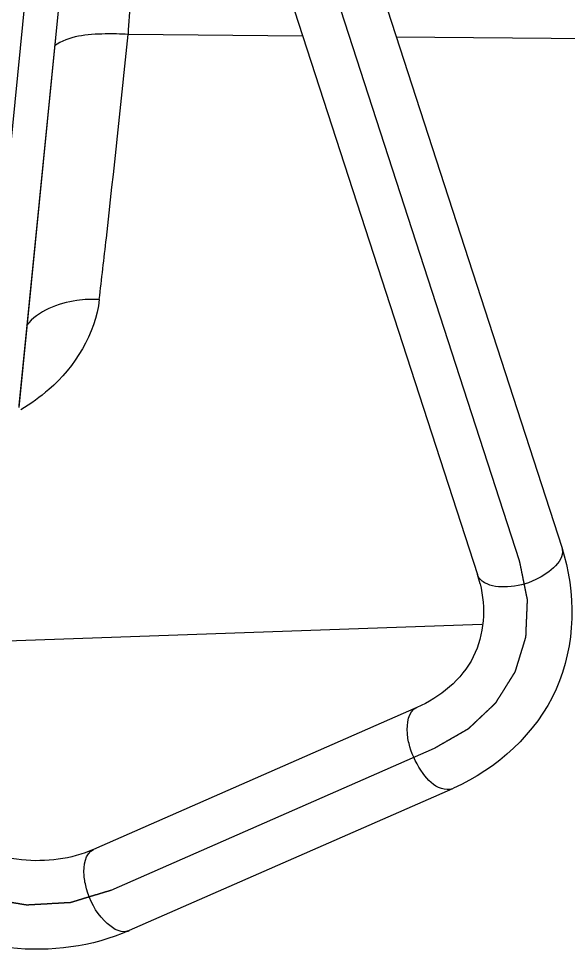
# Model space of a CAD drawing. Header units: millimetres. Extents: x 0 to 10500, y 0 to 7425.
# Drawn here: x 2989.9 to 3048.9, y 5590.2 to 5690.5 of the extents above; entities that cross this region are included whole.
import ezdxf

# ---------------------------------------------------------------- set-up
doc = ezdxf.new("R2010")
doc.units = ezdxf.units.MM
doc.header["$LTSCALE"] = 577.5
doc.linetypes.add('CENTER', pattern=[0.6, 0.375, -0.075, 0.075, -0.075])
doc.layers.get('0').update_dxf_attribs({"linetype": 'CONTINUOUS'})
doc.layers.add('DEFAULT_1', color=7, linetype='CENTER')

msp = doc.modelspace()

# ---------------------------------------------------------------- linework, layer by layer
at = {"color": 7, "linetype": 'Continuous'}
for p, q in [((2997.04, 5791.53), (3048.21, 5633.75)), ((2987.98, 5788.59), (3039.15, 5630.82)), ((3032.64, 5616.53), (2997.92, 5601.28)), ((3036.47, 5607.81), (3001.74, 5592.56))]:
    msp.add_line(p, q, dxfattribs=at)
at = {"color": 6, "linetype": 'Continuous'}
for p, q in [((2995.18, 5702.03), (2989.88, 5648.76)), ((2995.09, 5701.21), (2989.89, 5648.97)), ((2985.85, 5644.86), (2991.09, 5697.62)), ((3020.4, 5688.65), (3001.63, 5688.84)), ((3132.74, 5687.6), (3030.44, 5688.55)), ((2989.89, 5648.97), (2989.88, 5648.76)), ((2981.19, 5623.44), (3039.62, 5625.48))]:
    msp.add_line(p, q, dxfattribs=at)
at = {"color": 7, "linetype": 'Continuous'}
for centre, radius, start, end in [((3025.35, 5626.33), 14.52, 13.8976, 17.987), ((3026.42, 5630.71), 25.01, 293.7077, 293.9448), ((3001.23, 5593.72), 1.27, 284.085, 293.733)]:
    msp.add_arc(centre, radius, start, end, dxfattribs=at)
at = {"color": 6, "linetype": 'Continuous'}
for points, knots in [([(3002.35, 5697.85), (3002.28, 5697.39), (3001.95, 5694.39), (3001.77, 5691.38), (3001.63, 5688.84)], [0, 0, 0, 0, 0.154492, 1, 1, 1, 1]), ([(3001.63, 5688.84), (3000.8, 5688.89), (2998.16, 5688.92), (2995.23, 5688.69), (2993.72, 5687.6)], [0, 0, 0, 0, 0.307125, 1, 1, 1, 1]), ([(2998.54, 5660.36), (2998.8, 5662.56), (2999.88, 5672.04), (3000.88, 5681.54), (3001.63, 5688.84)], [0, 0, 0, 0, 0.231509, 1, 1, 1, 1]), ([(2998.54, 5660.36), (2997.74, 5660.4), (2994.95, 5660.28), (2991.95, 5659.16), (2990.72, 5657.57)], [0, 0, 0, 0, 0.286859, 1, 1, 1, 1])]:
    msp.add_open_spline(points, degree=3, knots=knots, dxfattribs=at)
for points in [[(2998.54, 5660.36), (2998.12, 5656.69), (2995.93, 5653.1), (2993.13, 5650.69)], [(2993.13, 5650.69), (2992.2, 5649.88), (2991.18, 5649.16), (2990.11, 5648.52)]]:
    msp.add_open_spline(points, degree=3, dxfattribs=at)
at = {"color": 7, "linetype": 'Continuous'}
for points, knots in [([(3048.21, 5633.75), (3049.78, 5628.91), (3049.67, 5617.53), (3041.24, 5609.93), (3036.57, 5607.85)], [0, 0, 0, 0, 0.499165, 1, 1, 1, 1]), ([(3048.21, 5633.75), (3048.67, 5632.34), (3045.69, 5630.06), (3042.68, 5629.37), (3040.63, 5629.52), (3039.91, 5629.94)], [0, 0, 0, 0, 0.441336, 0.751926, 1, 1, 1, 1]), ([(3039.44, 5629.82), (3040.07, 5627.27), (3039.74, 5621.34), (3035.13, 5617.62), (3032.64, 5616.53)], [0, 0, 0, 0, 0.491151, 1, 1, 1, 1]), ([(3001.74, 5592.56), (2997.8, 5590.83), (2988.54, 5589.61), (2975.48, 5594.68), (2965.47, 5604.86), (2962.02, 5613.92), (2961.37, 5618.54)], [0, 0, 0, 0, 0.236847, 0.485724, 0.743767, 1, 1, 1, 1]), ([(2997.92, 5601.28), (2995.53, 5600.23), (2989.73, 5599.53), (2978.47, 5603.69), (2972.42, 5612.17), (2971.1, 5618.23)], [0, 0, 0, 0, 0.221814, 0.471748, 1, 1, 1, 1]), ([(3031.9, 5612.31), (3031.77, 5612.78), (3031.46, 5614.14), (3031.74, 5616.13), (3032.64, 5616.53)], [0, 0, 0, 0, 0.330651, 1, 1, 1, 1]), ([(3036.47, 5607.81), (3036.11, 5607.65), (3034.74, 5607.79), (3033.06, 5609.56), (3032.2, 5611.29), (3031.9, 5612.31)], [0, 0, 0, 0, 0.170945, 0.5403, 1, 1, 1, 1]), ([(2997.18, 5597.06), (2997.04, 5597.53), (2996.73, 5598.89), (2997.01, 5600.88), (2997.92, 5601.28)], [0, 0, 0, 0, 0.330651, 1, 1, 1, 1]), ([(3001.54, 5592.49), (3000.68, 5592.27), (2998.47, 5593.84), (2997.54, 5595.79), (2997.18, 5597.06)], [0, 0, 0, 0, 0.403682, 1, 1, 1, 1])]:
    msp.add_open_spline(points, degree=3, knots=knots, dxfattribs=at)
msp.add_open_spline([(3039.91, 5629.94), (3039.57, 5630.14), (3039.27, 5630.45), (3039.15, 5630.82)], degree=3, dxfattribs=at)
at = {"layer": 'DEFAULT_1', "color": 2, "linetype": 'CENTER'}
for p, q in [((3043.68, 5632.28), (2992.51, 5790.06)), ((2999.83, 5596.92), (3034.56, 5612.17))]:
    msp.add_line(p, q, dxfattribs=at)
for points, knots in [([(3034.56, 5612.17), (3034.79, 5612.3), (3035.24, 5612.57), (3035.81, 5612.89), (3036.27, 5613.16), (3036.61, 5613.36), (3036.96, 5613.55), (3037.3, 5613.75), (3037.59, 5613.92), (3037.79, 5614.03), (3037.9, 5614.1), (3037.99, 5614.15), (3038.06, 5614.19), (3038.11, 5614.22), (3038.15, 5614.24), (3038.18, 5614.26), (3038.2, 5614.27), (3038.21, 5614.28), (3038.22, 5614.29), (3038.24, 5614.31), (3038.27, 5614.33), (3038.32, 5614.38), (3038.37, 5614.43), (3038.47, 5614.52), (3038.58, 5614.62), (3038.72, 5614.75), (3038.9, 5614.93), (3039.13, 5615.14), (3039.4, 5615.4), (3039.68, 5615.66), (3039.95, 5615.92), (3040.23, 5616.18), (3040.46, 5616.4), (3040.64, 5616.57), (3040.78, 5616.7), (3040.89, 5616.81), (3040.98, 5616.9), (3041.04, 5616.95), (3041.08, 5616.99), (3041.11, 5617.02), (3041.13, 5617.04), (3041.14, 5617.05), (3041.15, 5617.07), (3041.16, 5617.08), (3041.18, 5617.11), (3041.2, 5617.14), (3041.23, 5617.19), (3041.27, 5617.26), (3041.32, 5617.33), (3041.38, 5617.44), (3041.5, 5617.62), (3041.66, 5617.88), (3041.86, 5618.19), (3042.05, 5618.5), (3042.25, 5618.81), (3042.44, 5619.12), (3042.6, 5619.38), (3042.73, 5619.59), (3042.83, 5619.75), (3042.93, 5619.9), (3043.01, 5620.03), (3043.07, 5620.14), (3043.11, 5620.2), (3043.15, 5620.25), (3043.17, 5620.29), (3043.19, 5620.32), (3043.21, 5620.35), (3043.21, 5620.36), (3043.22, 5620.37), (3043.22, 5620.38), (3043.23, 5620.4), (3043.24, 5620.42), (3043.25, 5620.46), (3043.26, 5620.5), (3043.28, 5620.56), (3043.3, 5620.63), (3043.34, 5620.75), (3043.38, 5620.9), (3043.44, 5621.07), (3043.49, 5621.25), (3043.56, 5621.48), (3043.65, 5621.77), (3043.76, 5622.12), (3043.86, 5622.47), (3043.97, 5622.82), (3044.08, 5623.17), (3044.17, 5623.46), (3044.23, 5623.67), (3044.27, 5623.78), (3044.29, 5623.87), (3044.32, 5623.95), (3044.33, 5624), (3044.35, 5624.04), (3044.35, 5624.07), (3044.36, 5624.09), (3044.37, 5624.1), (3044.37, 5624.12), (3044.37, 5624.15), (3044.37, 5624.18), (3044.37, 5624.25), (3044.38, 5624.32), (3044.38, 5624.45), (3044.39, 5624.61), (3044.39, 5624.79), (3044.4, 5625.04), (3044.42, 5625.36), (3044.43, 5625.73), (3044.45, 5626.1), (3044.46, 5626.48), (3044.48, 5626.79), (3044.49, 5627.04), (3044.5, 5627.23), (3044.5, 5627.42), (3044.51, 5627.6), (3044.52, 5627.76), (3044.52, 5627.89), (3044.53, 5627.96), (3044.53, 5628.03), (3044.53, 5628.06), (3044.53, 5628.09), (3044.53, 5628.11), (3044.53, 5628.12), (3044.52, 5628.14), (3044.52, 5628.18), (3044.51, 5628.22), (3044.5, 5628.28), (3044.48, 5628.37), (3044.46, 5628.46), (3044.43, 5628.59), (3044.4, 5628.76), (3044.36, 5628.95), (3044.31, 5629.21), (3044.24, 5629.54), (3044.16, 5629.93), (3044.08, 5630.32), (3043.98, 5630.85), (3043.84, 5631.5), (3043.74, 5632.02), (3043.68, 5632.28)], [0, 0, 0, 0, 0.03125, 0.0625, 0.078125, 0.09375, 0.109375, 0.125, 0.140625, 0.148438, 0.152344, 0.15625, 0.160156, 0.162109, 0.164062, 0.165039, 0.166016, 0.166504, 0.166992, 0.167969, 0.169922, 0.171875, 0.175781, 0.179688, 0.1875, 0.195312, 0.203125, 0.21875, 0.234375, 0.25, 0.265625, 0.28125, 0.296875, 0.304688, 0.3125, 0.320312, 0.324219, 0.328125, 0.330078, 0.332031, 0.333008, 0.333496, 0.333984, 0.334961, 0.335938, 0.337891, 0.339844, 0.34375, 0.347656, 0.351562, 0.359375, 0.375, 0.390625, 0.40625, 0.421875, 0.4375, 0.453125, 0.460938, 0.46875, 0.476562, 0.484375, 0.488281, 0.492188, 0.494141, 0.496094, 0.498047, 0.499023, 0.499512, 0.5, 0.500488, 0.500977, 0.501953, 0.503906, 0.505859, 0.507812, 0.511719, 0.515625, 0.523438, 0.53125, 0.539062, 0.546875, 0.5625, 0.578125, 0.59375, 0.609375, 0.625, 0.640625, 0.648438, 0.652344, 0.65625, 0.660156, 0.662109, 0.664062, 0.665039, 0.666016, 0.666504, 0.666992, 0.667969, 0.669922, 0.671875, 0.675781, 0.679688, 0.6875, 0.695312, 0.703125, 0.71875, 0.734375, 0.75, 0.765625, 0.78125, 0.789062, 0.796875, 0.804688, 0.8125, 0.820312, 0.824219, 0.828125, 0.830078, 0.832031, 0.833008, 0.833496, 0.833984, 0.834961, 0.835938, 0.837891, 0.839844, 0.84375, 0.847656, 0.851562, 0.859375, 0.867188, 0.875, 0.890625, 0.90625, 0.921875, 0.9375, 0.96875, 1, 1, 1, 1]), ([(2966.27, 5618.1), (2966.33, 5617.87), (2966.46, 5617.41), (2966.66, 5616.72), (2966.85, 5616.03), (2967.02, 5615.45), (2967.15, 5614.99), (2967.24, 5614.65), (2967.34, 5614.3), (2967.42, 5614.01), (2967.49, 5613.78), (2967.53, 5613.64), (2967.56, 5613.52), (2967.59, 5613.44), (2967.61, 5613.35), (2967.63, 5613.28), (2967.65, 5613.22), (2967.66, 5613.18), (2967.67, 5613.16), (2967.69, 5613.13), (2967.71, 5613.08), (2967.74, 5613.01), (2967.8, 5612.9), (2967.87, 5612.76), (2967.98, 5612.54), (2968.12, 5612.26), (2968.28, 5611.93), (2968.45, 5611.6), (2968.67, 5611.15), (2968.89, 5610.71), (2969.11, 5610.27), (2969.27, 5609.93), (2969.44, 5609.6), (2969.57, 5609.32), (2969.68, 5609.1), (2969.77, 5608.93), (2969.84, 5608.8), (2969.89, 5608.68), (2969.93, 5608.6), (2969.97, 5608.53), (2969.99, 5608.48), (2970, 5608.45), (2970.02, 5608.43), (2970.04, 5608.4), (2970.08, 5608.35), (2970.13, 5608.29), (2970.18, 5608.22), (2970.26, 5608.12), (2970.38, 5607.95), (2970.57, 5607.7), (2970.86, 5607.31), (2971.23, 5606.82), (2971.59, 5606.33), (2971.89, 5605.93), (2972.1, 5605.64), (2972.32, 5605.34), (2972.54, 5605.05), (2972.73, 5604.8), (2972.86, 5604.63), (2972.93, 5604.53), (2972.98, 5604.46), (2973.04, 5604.39), (2973.08, 5604.33), (2973.11, 5604.29), (2973.12, 5604.28), (2973.13, 5604.27), (2973.14, 5604.26), (2973.16, 5604.24), (2973.19, 5604.21), (2973.23, 5604.17), (2973.29, 5604.12), (2973.38, 5604.03), (2973.49, 5603.93), (2973.63, 5603.8), (2973.81, 5603.63), (2974.04, 5603.42), (2974.31, 5603.17), (2974.67, 5602.83), (2975.12, 5602.41), (2975.58, 5601.99), (2975.94, 5601.65), (2976.21, 5601.4), (2976.44, 5601.19), (2976.62, 5601.02), (2976.75, 5600.89), (2976.86, 5600.8), (2976.92, 5600.74), (2976.95, 5600.71), (2976.97, 5600.69), (2976.99, 5600.67), (2977.01, 5600.66), (2977.04, 5600.64), (2977.07, 5600.62), (2977.12, 5600.59), (2977.18, 5600.55), (2977.26, 5600.5), (2977.36, 5600.44), (2977.48, 5600.36), (2977.63, 5600.26), (2977.79, 5600.17), (2978.09, 5599.98), (2978.54, 5599.69), (2979.15, 5599.31), (2979.76, 5598.92), (2980.21, 5598.64), (2980.51, 5598.44), (2980.67, 5598.35), (2980.82, 5598.25), (2980.94, 5598.17), (2981.04, 5598.11), (2981.12, 5598.06), (2981.18, 5598.02), (2981.23, 5597.99), (2981.26, 5597.97), (2981.29, 5597.95), (2981.31, 5597.94), (2981.33, 5597.93), (2981.36, 5597.92), (2981.39, 5597.91), (2981.47, 5597.88), (2981.6, 5597.83), (2981.76, 5597.77), (2981.98, 5597.68), (2982.26, 5597.57), (2982.59, 5597.45), (2983.03, 5597.27), (2983.58, 5597.06), (2984.13, 5596.85), (2984.57, 5596.68), (2984.91, 5596.55), (2985.18, 5596.44), (2985.4, 5596.36), (2985.57, 5596.29), (2985.7, 5596.24), (2985.81, 5596.19), (2985.88, 5596.17), (2985.94, 5596.15), (2985.97, 5596.13), (2986, 5596.12), (2986.01, 5596.12), (2986.02, 5596.12), (2986.04, 5596.11), (2986.08, 5596.11), (2986.15, 5596.1), (2986.23, 5596.08), (2986.31, 5596.07), (2986.42, 5596.05), (2986.62, 5596.02), (2986.9, 5595.97), (2987.23, 5595.92), (2987.56, 5595.86), (2987.89, 5595.81), (2988.34, 5595.73), (2988.78, 5595.66), (2989.23, 5595.59), (2989.56, 5595.53), (2989.89, 5595.48), (2990.17, 5595.43), (2990.36, 5595.4), (2990.48, 5595.38), (2990.56, 5595.37), (2990.63, 5595.36), (2990.68, 5595.35), (2990.7, 5595.34), (2990.73, 5595.34), (2990.74, 5595.34), (2990.76, 5595.34), (2990.78, 5595.34), (2990.82, 5595.34), (2990.89, 5595.35), (2990.97, 5595.35), (2991.08, 5595.36), (2991.22, 5595.36), (2991.39, 5595.37), (2991.61, 5595.39), (2991.89, 5595.4), (2992.22, 5595.42), (2992.55, 5595.44), (2992.99, 5595.46), (2993.43, 5595.49), (2993.87, 5595.52), (2994.21, 5595.53), (2994.54, 5595.55), (2994.81, 5595.57), (2995.03, 5595.58), (2995.17, 5595.59), (2995.27, 5595.59), (2995.32, 5595.6), (2995.37, 5595.6), (2995.4, 5595.6), (2995.43, 5595.6), (2995.46, 5595.6), (2995.49, 5595.61), (2995.54, 5595.63), (2995.6, 5595.65), (2995.68, 5595.67), (2995.76, 5595.69), (2995.86, 5595.73), (2995.99, 5595.76), (2996.14, 5595.81), (2996.29, 5595.86), (2996.5, 5595.92), (2996.76, 5596), (2997.06, 5596.09), (2997.47, 5596.21), (2997.99, 5596.37), (2998.6, 5596.55), (2999.22, 5596.74), (2999.63, 5596.86), (2999.83, 5596.92)], [0, 0, 0, 0, 0.015625, 0.03125, 0.046875, 0.0625, 0.070312, 0.078125, 0.085938, 0.09375, 0.097656, 0.101562, 0.103516, 0.105469, 0.107422, 0.109375, 0.110352, 0.111328, 0.111816, 0.112305, 0.113281, 0.115234, 0.117188, 0.121094, 0.125, 0.132812, 0.140625, 0.148438, 0.15625, 0.171875, 0.179688, 0.1875, 0.195312, 0.203125, 0.207031, 0.210938, 0.214844, 0.216797, 0.21875, 0.220703, 0.22168, 0.222168, 0.222656, 0.223633, 0.224609, 0.226562, 0.228516, 0.230469, 0.234375, 0.242188, 0.25, 0.265625, 0.28125, 0.289062, 0.296875, 0.304688, 0.3125, 0.320312, 0.324219, 0.326172, 0.328125, 0.330078, 0.332031, 0.33252, 0.333008, 0.333252, 0.333496, 0.333984, 0.334961, 0.335938, 0.337891, 0.339844, 0.34375, 0.347656, 0.351562, 0.359375, 0.367188, 0.375, 0.390625, 0.40625, 0.414062, 0.421875, 0.429688, 0.433594, 0.4375, 0.441406, 0.442383, 0.443359, 0.443848, 0.444336, 0.444824, 0.445312, 0.446289, 0.447266, 0.449219, 0.451172, 0.453125, 0.457031, 0.460938, 0.464844, 0.46875, 0.484375, 0.5, 0.515625, 0.53125, 0.535156, 0.539062, 0.542969, 0.546875, 0.548828, 0.550781, 0.552734, 0.553711, 0.554688, 0.555176, 0.555664, 0.556152, 0.556641, 0.557617, 0.558594, 0.5625, 0.566406, 0.570312, 0.578125, 0.585938, 0.59375, 0.609375, 0.625, 0.632812, 0.640625, 0.648438, 0.652344, 0.65625, 0.660156, 0.662109, 0.664062, 0.665039, 0.666016, 0.666504, 0.666748, 0.666992, 0.66748, 0.667969, 0.669922, 0.671875, 0.673828, 0.675781, 0.679688, 0.6875, 0.695312, 0.703125, 0.710938, 0.71875, 0.734375, 0.742188, 0.75, 0.757812, 0.765625, 0.769531, 0.771484, 0.773438, 0.775391, 0.776367, 0.776855, 0.777344, 0.777832, 0.778076, 0.77832, 0.779297, 0.78125, 0.783203, 0.785156, 0.789062, 0.792969, 0.796875, 0.804688, 0.8125, 0.820312, 0.828125, 0.84375, 0.851562, 0.859375, 0.867188, 0.875, 0.878906, 0.882812, 0.884766, 0.885742, 0.886719, 0.887695, 0.888184, 0.888672, 0.889648, 0.890625, 0.892578, 0.894531, 0.896484, 0.898438, 0.902344, 0.90625, 0.910156, 0.914062, 0.921875, 0.929688, 0.9375, 0.953125, 0.96875, 0.984375, 1, 1, 1, 1])]:
    msp.add_open_spline(points, degree=3, knots=knots, dxfattribs=at)

doc.saveas('drawing.dxf')
